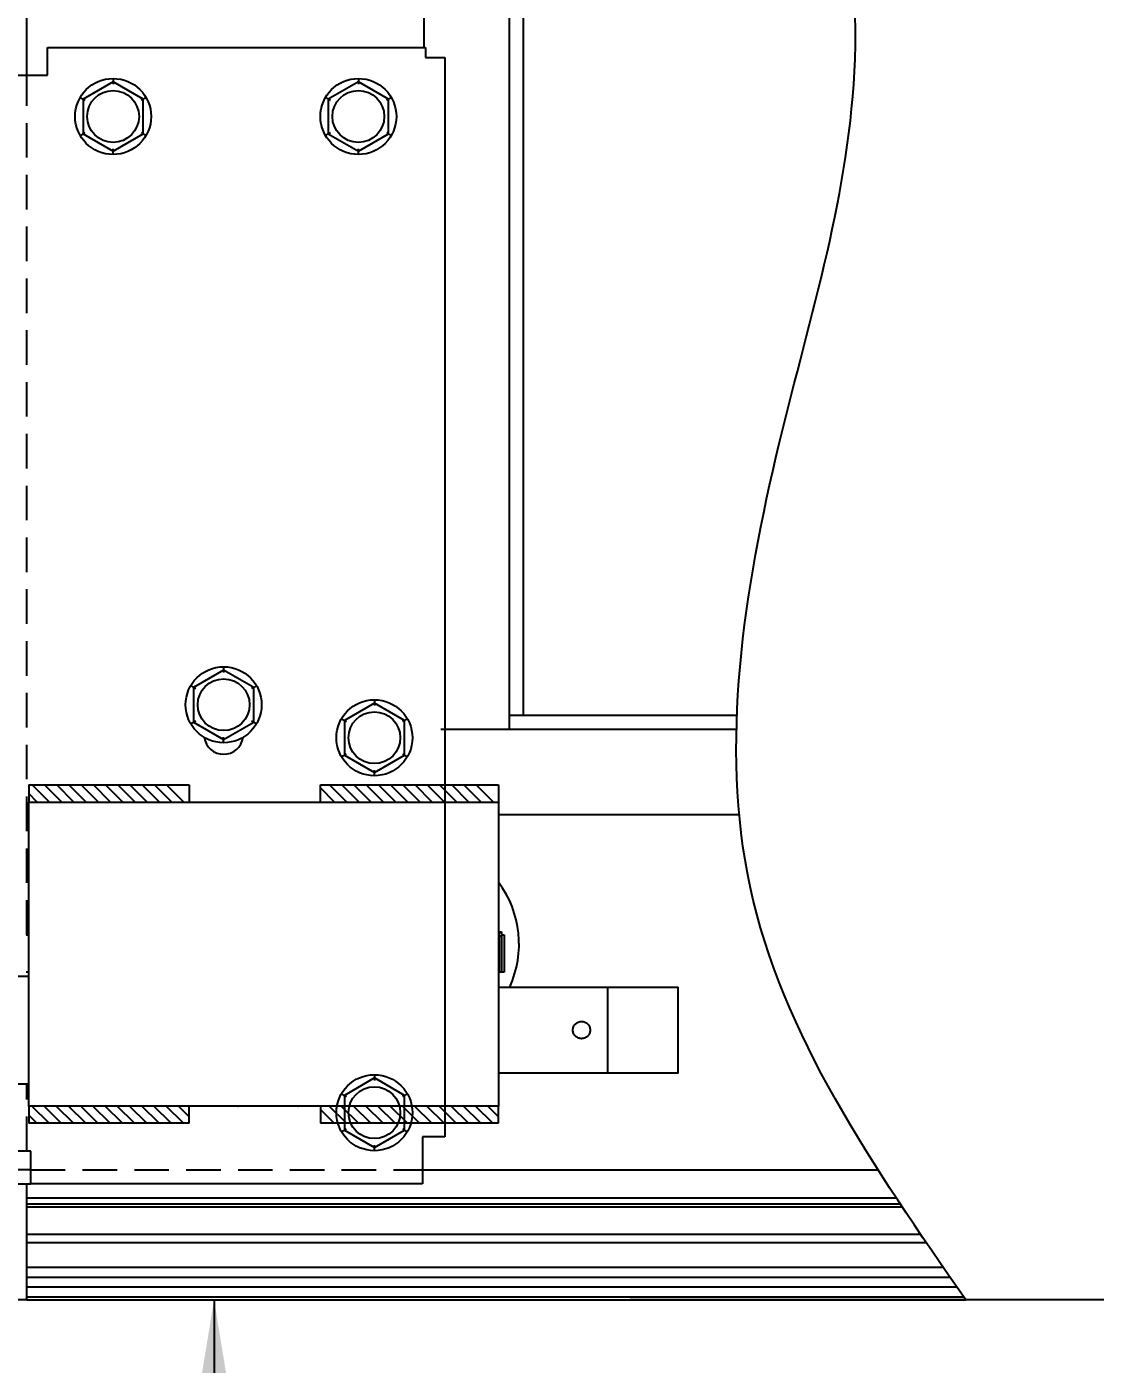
# Model space of a CAD drawing. Extents: x 541 to 3394, y 680 to 943.
# Drawn here: x 3072.34 to 3080.07, y 715.02 to 724.7 of the extents above; entities that cross this region are included whole.
import ezdxf

# ---------------------------------------------------------------- set-up
doc = ezdxf.new("R2010")
doc.units = 0
doc.header["$MEASUREMENT"] = 0
doc.linetypes.add('HIDDEN', pattern=[0.375, 0.25, -0.125])
doc.layers.get('0').update_dxf_attribs({"linetype": 'CONTINUOUS'})
doc.layers.get('DEFPOINTS').update_dxf_attribs({"linetype": 'CONTINUOUS'})
for name, color, linetype in [('LIGHT', 1, 'CONTINUOUS'), ('SHAFT', 3, 'CONTINUOUS'), ('XLIGHT', 3, 'CONTINUOUS')]:
    doc.layers.add(name, color=color, linetype=linetype)
doc.dimstyles.get("Standard").update_dxf_attribs({"dimtxt": 2, "dimasz": 2, "dimexe": 0.7, "dimexo": 0.8, "dimgap": 0.7, "dimtad": 0, "dimtih": 1, "dimtoh": 1, "dimdec": 4, "dimzin": 0, "dimtxsty": 'STANDARD', "dimcen": 0.09, "dimazin": 3, "dimtfac": 1, "dimtdec": 4, "dimtofl": 0, "dimtmove": 0, "dimatfit": 3, "dimtolj": 1, "dimtzin": 0})

# ---------------------------------------------------------------- blocks, each defined once
blk = doc.blocks.new('*D3')
at = {"color": 0, "linetype": 'BYBLOCK'}
for p, q in [((3082.9277, 835.3739), (3066.2438, 835.3739)), ((3066.9438, 833.3739), (3066.9438, 808.5565)), ((3066.9438, 717.4857), (3066.9438, 795.1565)), ((3069.0905, 715.4857), (3066.2438, 715.4857))]:
    blk.add_line(p, q, dxfattribs=at)
for points in [[(3066.6105, 833.3739), (3067.2771, 833.3739), (3066.9438, 835.3739)], [(3066.6105, 717.4857), (3067.2771, 717.4857), (3066.9438, 715.4857)]]:
    blk.add_solid(points, dxfattribs=at)
at = {"layer": 'DEFPOINTS', "color": 0, "linetype": 'BYBLOCK'}
for p in [(3066.9438, 835.3739), (3083.7277, 835.3739), (3069.8905, 715.4857)]:
    blk.add_point(p, dxfattribs=at)
at = {"color": 0, "linetype": 'BYBLOCK', "insert": (3066.9438, 801.8565), "char_height": 2, "attachment_point": 5}
blk.add_mtext('\\A1;FINISHED\\POPENING\\PHEIGHT\\PA.F.F.', dxfattribs=at)
blk = doc.blocks.new('A$C6044527D')
at = {"color": 7}
blk.add_line((4.5269, 0), (0, 0), dxfattribs=at)

msp = doc.modelspace()

# ---------------------------------------------------------------- linework, layer by layer
at = {"color": 9}
for p, q in [((3075.82883, 719.61699), (3075.82883, 728.48601)), ((3075.33175, 719.61699), (3077.47265, 719.61699))]:
    msp.add_line(p, q, dxfattribs=at)
at = {"color": 1}
for p, q in [((3075.93083, 719.71899), (3075.93083, 728.44834)), ((3075.82883, 719.71899), (3077.47579, 719.71899)), ((3072.33575, 715.48571), (3072.33575, 716.32637))]:
    msp.add_line(p, q, dxfattribs=at)
at = {"color": 2, "extrusion": (0, 1, 0)}
for p, q in [((3072.48575, 724.55137), (3075.22075, 724.55137)), ((3072.48575, 724.35137), (3072.48575, 724.55137)), ((3075.22075, 724.55137), (3075.22075, 724.47937)), ((3075.22075, 724.47937), (3075.36075, 724.47937)), ((3075.36075, 724.47937), (3075.36075, 716.66487)), ((3072.23575, 724.35137), (3072.39825, 724.35137)), ((3072.39825, 724.35137), (3072.48575, 724.35137)), ((3075.20075, 716.66487), (3075.20075, 716.32637)), ((3075.36075, 716.66487), (3075.20075, 716.66487)), ((3072.36475, 716.56237), (3072.23575, 716.56237)), ((3072.36475, 716.45537), (3072.36475, 716.56237)), ((3072.36475, 716.32637), (3072.36475, 716.45537)), ((3071.97275, 716.32637), (3072.36475, 716.32637)), ((3075.20075, 716.32637), (3072.36475, 716.32637))]:
    msp.add_line(p, q, dxfattribs=at)
at = {"color": 1, "linetype": 'HIDDEN', "extrusion": (0, 1, 0)}
for p, q in [((3072.33575, 718.12887), (3072.33575, 724.35137)), ((3072.33575, 716.56237), (3072.33575, 717.04787))]:
    msp.add_line(p, q, dxfattribs=at)
at = {"color": 1, "extrusion": (0, 1, 0)}
for p, q in [((3072.96075, 724.31984), (3072.96075, 724.30252)), ((3074.73575, 724.31984), (3074.73575, 724.30252)), ((3072.96075, 724.30252), (3072.74325, 724.17694)), ((3073.17825, 724.17694), (3072.96075, 724.30252)), ((3072.96075, 724.30252), (3072.96075, 724.2852)), ((3074.73575, 724.30252), (3074.51825, 724.17694)), ((3074.95325, 724.17694), (3074.73575, 724.30252)), ((3074.73575, 724.30252), (3074.73575, 724.2852)), ((3072.72825, 724.1856), (3072.74325, 724.17694)), ((3072.74325, 724.17694), (3072.74325, 723.9258)), ((3072.74325, 724.17694), (3072.75825, 724.16828)), ((3073.17825, 724.17694), (3073.16325, 724.16828)), ((3073.19325, 724.1856), (3073.17825, 724.17694)), ((3073.17825, 723.9258), (3073.17825, 724.17694)), ((3074.50325, 724.1856), (3074.51825, 724.17694)), ((3074.51825, 724.17694), (3074.51825, 723.9258)), ((3074.51825, 724.17694), (3074.53325, 724.16828)), ((3074.95325, 724.17694), (3074.93825, 724.16828)), ((3074.96825, 724.1856), (3074.95325, 724.17694)), ((3074.95325, 723.9258), (3074.95325, 724.17694)), ((3072.74325, 723.9258), (3072.75825, 723.93446)), ((3073.16325, 723.93446), (3073.17825, 723.9258)), ((3074.51825, 723.9258), (3074.53325, 723.93446)), ((3074.93825, 723.93446), (3074.95325, 723.9258)), ((3072.72825, 723.91714), (3072.74325, 723.9258)), ((3072.74325, 723.9258), (3072.96075, 723.80022)), ((3072.96075, 723.80022), (3073.17825, 723.9258)), ((3073.17825, 723.9258), (3073.19325, 723.91714)), ((3074.50325, 723.91714), (3074.51825, 723.9258)), ((3074.51825, 723.9258), (3074.73575, 723.80022)), ((3074.73575, 723.80022), (3074.95325, 723.9258)), ((3074.95325, 723.9258), (3074.96825, 723.91714)), ((3072.96075, 723.80022), (3072.96075, 723.81754)), ((3072.96075, 723.7829), (3072.96075, 723.80022)), ((3074.73575, 723.80022), (3074.73575, 723.81754)), ((3074.73575, 723.7829), (3074.73575, 723.80022)), ((3073.76075, 720.06184), (3073.76075, 720.04452)), ((3073.76075, 720.04452), (3073.54325, 719.91894)), ((3073.97825, 719.91894), (3073.76075, 720.04452)), ((3073.76075, 720.04452), (3073.76075, 720.0272)), ((3073.52825, 719.9276), (3073.54325, 719.91894)), ((3073.54325, 719.91894), (3073.54325, 719.6678)), ((3073.54325, 719.91894), (3073.55825, 719.91028)), ((3073.97825, 719.91894), (3073.96325, 719.91028)), ((3073.99325, 719.9276), (3073.97825, 719.91894)), ((3073.97825, 719.6678), (3073.97825, 719.91894)), ((3074.85178, 719.80571), (3074.63428, 719.68013)), ((3074.85178, 719.82303), (3074.85178, 719.80571)), ((3074.85178, 719.80571), (3074.85178, 719.78839)), ((3075.06928, 719.68013), (3074.85178, 719.80571)), ((3073.54325, 719.6678), (3073.55825, 719.67646)), ((3073.96325, 719.67646), (3073.97825, 719.6678)), ((3074.61928, 719.68879), (3074.63428, 719.68013)), ((3074.63428, 719.68013), (3074.64928, 719.67147)), ((3074.63428, 719.68013), (3074.63428, 719.42898)), ((3075.06928, 719.68013), (3075.05428, 719.67147)), ((3075.08428, 719.68879), (3075.06928, 719.68013)), ((3075.06928, 719.42898), (3075.06928, 719.68013)), ((3073.52825, 719.65914), (3073.54325, 719.6678)), ((3073.54325, 719.6678), (3073.76075, 719.54222)), ((3073.76075, 719.54222), (3073.97825, 719.6678)), ((3073.97825, 719.6678), (3073.99325, 719.65914)), ((3073.76075, 719.54222), (3073.76075, 719.55954)), ((3073.76075, 719.5249), (3073.76075, 719.54222)), ((3074.61928, 719.42032), (3074.63428, 719.42898)), ((3074.63428, 719.42898), (3074.64928, 719.43764)), ((3074.63428, 719.42898), (3074.85178, 719.30341)), ((3074.85178, 719.30341), (3075.06928, 719.42898)), ((3075.05428, 719.43764), (3075.06928, 719.42898)), ((3075.06928, 719.42898), (3075.08428, 719.42032)), ((3074.85178, 719.30341), (3074.85178, 719.32073)), ((3074.85178, 719.28609), (3074.85178, 719.30341)), ((3074.85178, 717.09187), (3074.63428, 716.96629)), ((3074.85178, 717.10919), (3074.85178, 717.09187)), ((3074.85178, 717.09187), (3074.85178, 717.07455)), ((3075.06928, 716.96629), (3074.85178, 717.09187)), ((3074.61928, 716.97496), (3074.63428, 716.96629)), ((3074.63428, 716.96629), (3074.64928, 716.95763)), ((3074.63428, 716.96629), (3074.63428, 716.71515)), ((3075.06928, 716.96629), (3075.05428, 716.95763)), ((3075.08428, 716.97496), (3075.06928, 716.96629)), ((3075.06928, 716.71515), (3075.06928, 716.96629)), ((3074.61928, 716.70649), (3074.63428, 716.71515)), ((3074.63428, 716.71515), (3074.64928, 716.72381)), ((3074.63428, 716.71515), (3074.85178, 716.58957)), ((3074.85178, 716.58957), (3075.06928, 716.71515)), ((3075.05428, 716.72381), (3075.06928, 716.71515)), ((3075.06928, 716.71515), (3075.08428, 716.70649)), ((3074.85178, 716.58957), (3074.85178, 716.60689)), ((3074.85178, 716.57225), (3074.85178, 716.58957))]:
    msp.add_line(p, q, dxfattribs=at)
at = {"color": 1, "linetype": 'HIDDEN'}
msp.add_line((3072.36475, 716.42637), (3075.20075, 716.42637), dxfattribs=at)
at = {"color": 7}
msp.add_line((3072.33575, 715.48571), (3070.8379, 715.48571), dxfattribs=at)
at = {"color": 1}
for centre, radius in [((3072.96075, 724.05137), 0.275), ((3074.73575, 724.05137), 0.275), ((3072.96075, 724.05137), 0.1875), ((3074.73575, 724.05137), 0.1875), ((3073.76075, 719.79337), 0.275), ((3073.76075, 719.79337), 0.1875), ((3074.85178, 719.55456), 0.275), ((3074.85178, 719.55456), 0.1875), ((3074.85178, 716.84072), 0.275), ((3074.85178, 716.84072), 0.1875)]:
    msp.add_circle(centre, radius, dxfattribs=at)
at = {"color": 2}
msp.add_arc((3073.76075, 719.57637), 0.1415, 187.968901, 352.031099, dxfattribs=at)
at = {"color": 7}
msp.add_open_spline([(3079.13154, 715.48571), (3078.46625, 716.44529), (3077.16796, 718.3179), (3077.68066, 721.61826), (3078.62886, 724.52187), (3077.86586, 727.64922), (3074.92004, 728.94848), (3072.51811, 728.9829), (3070.99575, 729.53416), (3070.5879, 729.70882)], degree=3, knots=[0, 0, 0, 0, 3.3753549, 6.5869622, 9.4234872, 12.703968, 14.9494875, 18.5075109, 19.8379302, 19.8379302, 19.8379302, 19.8379302], dxfattribs=at)
at = {"layer": 'LIGHT', "color": 1}
for p, q in [((3073.86449, 716.88785), (3073.86626, 716.88887)), ((3074.30023, 716.88887), (3074.30199, 716.88785)), ((3072.33575, 716.22392), (3078.62834, 716.22392)), ((3072.33575, 716.18135), (3078.65645, 716.18135)), ((3072.33575, 716.15978), (3078.67076, 716.15978)), ((3072.33575, 715.96032), (3078.80478, 715.96032)), ((3072.33575, 715.90022), (3078.84569, 715.90022)), ((3072.33575, 715.72158), (3078.96829, 715.72158)), ((3072.33575, 715.65119), (3079.01691, 715.65119)), ((3072.33575, 715.57942), (3079.06659, 715.57942)), ((3072.33575, 715.50723), (3079.11661, 715.50723)), ((3072.33575, 715.48571), (3079.13154, 715.48571))]:
    msp.add_line(p, q, dxfattribs=at)
at = {"layer": 'SHAFT', "color": 2, "extrusion": (1.83691e-16, 1, 3.67382e-16)}
for p, q in [((3072.35075, 719.21387), (3073.5109, 719.21387)), ((3074.46119, 719.21387), (3075.75075, 719.21387)), ((3072.35075, 716.88887), (3072.35075, 719.08887)), ((3072.35075, 719.08887), (3075.75075, 719.08887)), ((3075.75075, 719.08887), (3075.75075, 716.88887)), ((3072.33075, 718.12887), (3072.35075, 718.12887)), ((3075.75575, 718.15019), (3075.77075, 718.15019)), ((3075.75575, 718.14503), (3075.75575, 718.15019)), ((3075.75575, 718.12079), (3075.75575, 718.14503)), ((3075.75575, 718.14503), (3075.77075, 718.14503)), ((3075.75575, 717.85887), (3075.75575, 718.12079)), ((3075.75575, 718.12079), (3075.77075, 718.12079)), ((3075.77075, 718.15019), (3075.77075, 718.14503)), ((3075.77075, 718.14503), (3075.77075, 718.12079)), ((3075.77075, 718.12887), (3075.79075, 718.12887)), ((3075.77075, 718.12079), (3075.77075, 717.85887)), ((3075.77075, 717.85887), (3075.77075, 718.12079)), ((3075.79075, 718.12887), (3075.79075, 717.99387)), ((3075.75075, 718.10587), (3075.75575, 718.10587)), ((3075.79075, 717.99387), (3075.79075, 717.85887)), ((3071.72575, 717.82987), (3072.35075, 717.82987)), ((3072.35075, 717.85887), (3072.33075, 717.85887)), ((3075.75575, 717.88187), (3075.75075, 717.88187)), ((3075.77075, 717.85887), (3075.75575, 717.85887)), ((3075.79075, 717.85887), (3075.77075, 717.85887)), ((3075.75075, 717.74987), (3076.53825, 717.74987)), ((3076.53825, 717.74987), (3076.53825, 717.12787)), ((3076.53825, 717.74987), (3077.04964, 717.74987)), ((3077.04964, 717.43887), (3077.04964, 717.74987)), ((3077.04964, 717.12787), (3077.04964, 717.43887)), ((3076.53825, 717.12787), (3075.75075, 717.12787)), ((3077.04964, 717.12787), (3076.53825, 717.12787)), ((3072.35075, 717.04787), (3071.72575, 717.04787)), ((3075.75075, 716.88887), (3072.35075, 716.88887)), ((3073.5109, 716.76387), (3072.35075, 716.76387)), ((3075.75075, 716.76387), (3074.46119, 716.76387))]:
    msp.add_line(p, q, dxfattribs=at)
at = {"layer": 'SHAFT', "color": 2}
for p, q in [((3072.35075, 719.21387), (3072.35075, 719.08887)), ((3072.50071, 719.08887), (3072.37571, 719.21387)), ((3072.58909, 719.08887), (3072.46409, 719.21387)), ((3072.67748, 719.08887), (3072.55248, 719.21387)), ((3072.76587, 719.08887), (3072.64087, 719.21387)), ((3072.85426, 719.08887), (3072.72926, 719.21387)), ((3072.94265, 719.08887), (3072.81765, 719.21387)), ((3073.03104, 719.08887), (3072.90604, 719.21387)), ((3073.11942, 719.08887), (3072.99442, 719.21387)), ((3073.20781, 719.08887), (3073.08281, 719.21387)), ((3073.2962, 719.08887), (3073.1712, 719.21387)), ((3073.38459, 719.08887), (3073.25959, 719.21387)), ((3073.47298, 719.08887), (3073.34798, 719.21387)), ((3073.5109, 719.21387), (3073.5109, 719.08887)), ((3074.56378, 719.08887), (3074.46075, 719.1919)), ((3074.46119, 719.08887), (3074.46119, 719.21387)), ((3074.65217, 719.08887), (3074.52717, 719.21387)), ((3074.74056, 719.08887), (3074.61556, 719.21387)), ((3074.82894, 719.08887), (3074.70394, 719.21387)), ((3074.91733, 719.08887), (3074.79233, 719.21387)), ((3075.00572, 719.08887), (3074.88072, 719.21387)), ((3075.09411, 719.08887), (3074.96911, 719.21387)), ((3075.1825, 719.08887), (3075.0575, 719.21387)), ((3075.27089, 719.08887), (3075.14589, 719.21387)), ((3075.35927, 719.08887), (3075.23427, 719.21387)), ((3075.44766, 719.08887), (3075.32266, 719.21387)), ((3075.53605, 719.08887), (3075.41105, 719.21387)), ((3075.62444, 719.08887), (3075.49944, 719.21387)), ((3075.71283, 719.08887), (3075.58783, 719.21387)), ((3075.75075, 719.21387), (3075.75075, 719.08887)), ((3072.41232, 719.08887), (3072.35075, 719.15044)), ((3074.65217, 719.08887), (3074.5906, 719.15044)), ((3072.35075, 716.88887), (3072.35075, 716.76387)), ((3072.49747, 716.76387), (3072.37247, 716.88887)), ((3072.58586, 716.76387), (3072.46086, 716.88887)), ((3072.67425, 716.76387), (3072.54925, 716.88887)), ((3072.76263, 716.76387), (3072.63763, 716.88887)), ((3072.85102, 716.76387), (3072.72602, 716.88887)), ((3072.93941, 716.76387), (3072.81441, 716.88887)), ((3073.0278, 716.76387), (3072.9028, 716.88887)), ((3073.11619, 716.76387), (3072.99119, 716.88887)), ((3073.20458, 716.76387), (3073.07958, 716.88887)), ((3073.29296, 716.76387), (3073.16796, 716.88887)), ((3073.38135, 716.76387), (3073.25635, 716.88887)), ((3073.46974, 716.76387), (3073.34474, 716.88887)), ((3073.5109, 716.8111), (3073.43313, 716.88887)), ((3073.5109, 716.76387), (3073.5109, 716.88887)), ((3074.46119, 716.88887), (3074.46119, 716.76387)), ((3074.56054, 716.76387), (3074.46119, 716.86322)), ((3074.64893, 716.76387), (3074.52393, 716.88887)), ((3074.73732, 716.76387), (3074.61232, 716.88887)), ((3074.82571, 716.76387), (3074.70071, 716.88887)), ((3074.91409, 716.76387), (3074.78909, 716.88887)), ((3075.00248, 716.76387), (3074.87748, 716.88887)), ((3075.09087, 716.76387), (3074.96587, 716.88887)), ((3075.17926, 716.76387), (3075.05426, 716.88887)), ((3075.26765, 716.76387), (3075.14265, 716.88887)), ((3075.35604, 716.76387), (3075.23104, 716.88887)), ((3075.44442, 716.76387), (3075.31942, 716.88887)), ((3075.53281, 716.76387), (3075.40781, 716.88887)), ((3075.6212, 716.76387), (3075.4962, 716.88887)), ((3075.70959, 716.76387), (3075.58459, 716.88887)), ((3075.75075, 716.8111), (3075.67298, 716.88887)), ((3075.75075, 716.76387), (3075.75075, 716.88887)), ((3072.40908, 716.76387), (3072.35075, 716.8222)), ((3072.36475, 716.42637), (3071.97175, 716.42637))]:
    msp.add_line(p, q, dxfattribs=at)
msp.add_arc((3075.14875, 718.06137), 0.75, 335.45969, 36.61449, dxfattribs=at)
msp.add_open_spline([(3076.35075, 717.50137), (3076.34288, 717.50137), (3076.3345, 717.49979), (3076.31911, 717.49341), (3076.31209, 717.4886), (3076.30102, 717.47753), (3076.29621, 717.47051), (3076.28983, 717.45512), (3076.28825, 717.44674), (3076.28825, 717.431), (3076.28983, 717.42262), (3076.29621, 717.40723), (3076.30102, 717.40021), (3076.31209, 717.38914), (3076.31911, 717.38433), (3076.3345, 717.37795), (3076.34288, 717.37637), (3076.35862, 717.37637), (3076.367, 717.37795), (3076.38239, 717.38433), (3076.38941, 717.38914), (3076.40048, 717.40021), (3076.40529, 717.40723), (3076.41167, 717.42262), (3076.41325, 717.431), (3076.41325, 717.44674), (3076.41167, 717.45512), (3076.40529, 717.47051), (3076.40048, 717.47753), (3076.38941, 717.4886), (3076.38239, 717.49341), (3076.367, 717.49979), (3076.35862, 717.50137), (3076.35075, 717.50137)], degree=3, knots=[0, 0, 0, 0, 0.02361289, 0.02361289, 0.04722579, 0.04722579, 0.07083733, 0.07083733, 0.09444888, 0.09444888, 0.11806042, 0.11806042, 0.14167196, 0.14167196, 0.16528486, 0.16528486, 0.18889775, 0.18889775, 0.21251064, 0.21251064, 0.23612354, 0.23612354, 0.25973508, 0.25973508, 0.28334663, 0.28334663, 0.30695817, 0.30695817, 0.33056971, 0.33056971, 0.35418261, 0.35418261, 0.3777955, 0.3777955, 0.3777955, 0.3777955], dxfattribs=at)
msp.add_point((3075.75075, 716.88887), dxfattribs=at)
at = {"layer": 'XLIGHT', "color": 33}
for p, q in [((3072.33575, 724.35137), (3072.33575, 729.15885)), ((3075.21075, 724.55137), (3075.21075, 728.67334)), ((3075.75075, 718.9989), (3077.49235, 718.9989)), ((3075.20075, 716.42637), (3078.49708, 716.42637))]:
    msp.add_line(p, q, dxfattribs=at)

# ---------------------------------------------------------------- block references
msp.add_blockref('A$C6044527D', (3076.70289, 715.48571))

# ---------------------------------------------------------------- dimensions: what is measured, and where the dimension line sits
at = {"color": 1}
dim = msp.add_linear_dim(base=(3066.94379, 835.3739), p1=(3069.89053, 715.48571), p2=(3083.72767, 835.3739), angle=270, text='FINISHED\\POPENING\\PHEIGHT\\PA.F.F.', dimstyle='STANDARD', override={"dimexo": 0.8}, dxfattribs=at)
dim.commit()
dim.dimension.update_dxf_attribs({"geometry": '*D3', "text_midpoint": (3066.94379, 801.85653), "dimtype": 160})

# ---------------------------------------------------------------- leaders
at = {"color": 7}
msp.add_leader([(3073.69125, 715.48571), (3073.69125, 709.25618)], dimstyle='STANDARD', override={"dimexo": 0.8}, dxfattribs=at)

doc.saveas('drawing.dxf')
